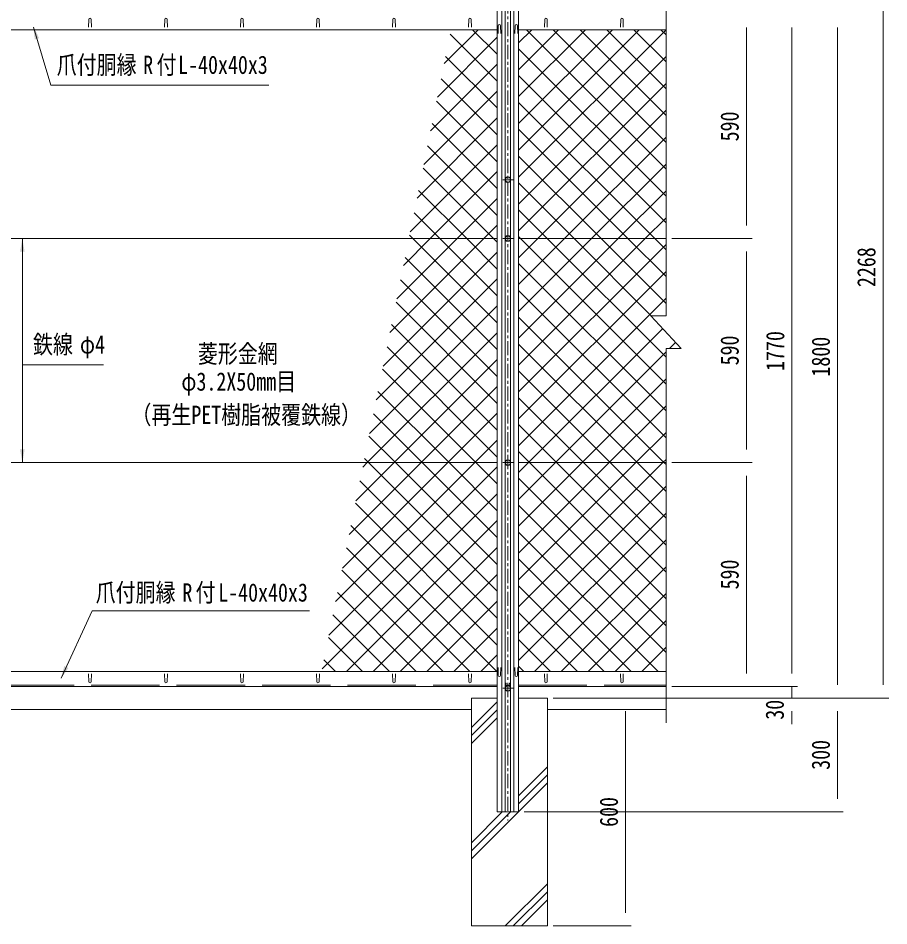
# Model space of a CAD drawing. Units: millimetres, scale not verified. Extents: x -4455 to 4455, y -3150 to 3150.
# Drawn here: x -2908 to -616, y -758 to 1633 of the extents above; entities that cross this region are included whole.
import ezdxf
from ezdxf.enums import TextEntityAlignment as Align

# ---------------------------------------------------------------- set-up
doc = ezdxf.new("R2010")
doc.units = ezdxf.units.MM
doc.header["$LTSCALE"] = 30
for name, pattern in [('DASHED', [7.5, 6, -1.5]), ('USER1', [1.125, 0.75, -0.125, 0.125, -0.125]), ('USER2', [2, 1.25, -0.25, 0.25, -0.25]), ('USER3', [0.1875, 0.125, -0.0625]), ('USER4', [4, 2.5, -0.5, 0.5, -0.5])]:
    doc.linetypes.add(name, pattern=pattern)
for name, color, linetype, lineweight in [('0-0_D-STR-TXT', 3, 'Continuous', 13), ('0-1_D-BMK', 2, 'USER1', 13), ('0-2_GL', 7, 'Continuous', 9), ('0-3_D-STR1', 1, 'Continuous', 18), ('0-4_1部材', 7, 'Continuous', 9), ('0-6_D-STR3', 3, 'Continuous', 13), ('0-7_D-STR4', 4, 'Continuous', 18), ('0-8_D-STR2', 2, 'Continuous', 13), ('0-9_D-STR-DIM', 1, 'Continuous', 18), ('0-B_5寸法', 1, 'Continuous', 18), ('0-C_8部品', 3, 'Continuous', 18), ('1-0_6文字', 1, 'Continuous', 9)]:
    doc.layers.add(name, color=color, linetype=linetype, lineweight=lineweight)
doc.styles.add('ＭＳ ゴシック', font='')
doc.styles.get('ＭＳ ゴシック').set_extended_font_data('MS Gothic')

msp = doc.modelspace()

# ---------------------------------------------------------------- linework, layer by layer
at = {"layer": '0-0_D-STR-TXT', "color": 1}
for p, q in [((-2897.09, 1052.2), (-2897.09, 462.2)), ((-2897.09, 720.02), (-2683.07, 720.02))]:
    msp.add_line(p, q, dxfattribs=at)
at = {"layer": '0-0_D-STR-TXT', "color": 7, "lineweight": 9}
msp.add_line((-2897.09, 711.2), (-2897.09, 464.5), dxfattribs=at)
at = {"layer": '0-0_D-STR-TXT'}
for points in [[(-2247.93, 1456.17), (-2822.5, 1456.17), (-2867.76, 1609.13)], [(-2141.49, 71.59), (-2713.3, 71.59), (-2794.81, -105.33)]]:
    msp.add_lwpolyline(points, dxfattribs=at)
for points in [[(-2868.42, 1611.34), (-2852.88, 1579.96), (-2864.37, 1576.56)], [(-2795.77, -107.42), (-2786.77, -73.58), (-2775.89, -78.6)]]:
    msp.add_solid(points, dxfattribs=at)
at = {"layer": '0-0_D-STR-TXT', "color": 7}
msp.add_solid([(-2897.09, 462.2), (-2903.08, 496.7), (-2891.1, 496.7)], dxfattribs=at)
at = {"layer": '0-1_D-BMK', "linetype": 'USER2'}
msp.add_line((-1618.94, 2162.22), (-1618.94, -480.64), dxfattribs=at)
at = {"layer": '0-1_D-BMK', "linetype": 'USER4'}
msp.add_line((-1632.37, -132.25), (-1605.49, -132.25), dxfattribs=at)
at = {"layer": '0-2_GL'}
for p, q in [((-3314.99, -187.8), (-1714.99, -187.8)), ((-1514.99, -187.8), (-1202.77, -187.8))]:
    msp.add_line(p, q, dxfattribs=at)
at = {"layer": '0-3_D-STR1'}
for p, q in [((-1625.94, 2131.74), (-1625.94, -457.8)), ((-1611.94, 2131.74), (-1611.94, -457.8)), ((-1646.94, 2110.24), (-1646.94, -457.8)), ((-1634.94, 2110.24), (-1634.94, -457.8)), ((-1602.94, 2110.24), (-1602.94, -457.8)), ((-1590.94, 2110.24), (-1590.94, -457.8)), ((-2722.69, 1608.7), (-2721.94, 1629.2)), ((-2715.19, 1608.7), (-2715.94, 1629.2)), ((-2522.69, 1608.7), (-2521.94, 1629.2)), ((-2515.19, 1608.7), (-2515.94, 1629.2)), ((-2322.69, 1608.7), (-2321.94, 1629.2)), ((-2315.19, 1608.7), (-2315.94, 1629.2)), ((-2122.69, 1608.7), (-2121.94, 1629.2)), ((-2115.19, 1608.7), (-2115.94, 1629.2)), ((-1922.69, 1608.7), (-1921.94, 1629.2)), ((-1915.19, 1608.7), (-1915.94, 1629.2)), ((-1722.69, 1608.7), (-1721.94, 1629.2)), ((-1715.19, 1608.7), (-1715.94, 1629.2)), ((-1522.69, 1608.7), (-1521.94, 1629.2)), ((-1515.19, 1608.7), (-1515.94, 1629.2)), ((-3390.94, 1602.2), (-1646.94, 1602.2)), ((-1644.96, 1592.05), (-1644.21, 1612.55)), ((-1637.46, 1592.05), (-1638.21, 1612.55)), ((-1600.42, 1592.05), (-1599.67, 1612.55)), ((-1592.92, 1592.05), (-1593.67, 1612.55)), ((-1590.94, 1602.2), (-1202.77, 1602.2)), ((-3390.94, -87.8), (-1646.94, -87.8)), ((-2722.69, -94.3), (-2721.94, -114.8)), ((-2715.19, -94.3), (-2715.94, -114.8)), ((-2522.69, -94.3), (-2521.94, -114.8)), ((-2515.19, -94.3), (-2515.94, -114.8)), ((-2322.69, -94.3), (-2321.94, -114.8)), ((-2315.19, -94.3), (-2315.94, -114.8)), ((-2122.69, -94.3), (-2121.94, -114.8)), ((-2115.19, -94.3), (-2115.94, -114.8)), ((-1922.69, -94.3), (-1921.94, -114.8)), ((-1915.19, -94.3), (-1915.94, -114.8)), ((-1722.69, -94.3), (-1721.94, -114.8)), ((-1715.19, -94.3), (-1715.94, -114.8)), ((-1644.96, -77.65), (-1644.21, -98.15)), ((-1637.46, -77.65), (-1638.21, -98.15)), ((-1600.42, -77.65), (-1599.67, -98.15)), ((-1592.92, -77.65), (-1593.67, -98.15)), ((-1590.94, -87.8), (-1202.77, -87.8)), ((-1522.69, -94.3), (-1521.94, -114.8)), ((-1515.19, -94.3), (-1515.94, -114.8)), ((-1322.69, -94.3), (-1321.94, -114.8)), ((-1315.19, -94.3), (-1315.94, -114.8)), ((-3390.94, -127.8), (-1646.94, -127.8)), ((-1590.94, -127.8), (-1202.77, -127.8))]:
    msp.add_line(p, q, dxfattribs=at)
at = {"layer": '0-3_D-STR1', "linetype": 'DASHED'}
for p, q in [((-3390.94, -123.8), (-1646.94, -123.8)), ((-1590.94, -123.8), (-1202.77, -123.8))]:
    msp.add_line(p, q, dxfattribs=at)
at = {"layer": '0-3_D-STR1'}
for centre, start, end in [((-2718.94, 1629.2), 0, 180), ((-2518.94, 1629.2), 0, 180), ((-2318.94, 1629.2), 0, 180), ((-2118.94, 1629.2), 0, 180), ((-1918.94, 1629.2), 0, 180), ((-1718.94, 1629.2), 0, 180), ((-1518.94, 1629.2), 0, 180), ((-1641.21, 1612.55), 0, 180), ((-1596.67, 1612.55), 0, 180), ((-2718.94, -114.8), 180, 0), ((-2518.94, -114.8), 180, 0), ((-2318.94, -114.8), 180, 0), ((-2118.94, -114.8), 180, 0), ((-1918.94, -114.8), 180, 0), ((-1718.94, -114.8), 180, 0), ((-1641.21, -98.15), 180, 0), ((-1596.67, -98.15), 180, 0), ((-1518.94, -114.8), 180, 0), ((-1318.94, -114.8), 180, 0)]:
    msp.add_arc(centre, 3, start, end, dxfattribs=at)
at = {"layer": '0-4_1部材', "color": 3, "lineweight": 18}
for p, q in [((-1322.69, 1608.7), (-1321.94, 1629.2)), ((-1315.19, 1608.7), (-1315.94, 1629.2))]:
    msp.add_line(p, q, dxfattribs=at)
at = {"layer": '0-4_1部材'}
msp.add_line((-1646.94, -457.8), (-1590.94, -457.8), dxfattribs=at)
at = {"layer": '0-4_1部材', "color": 3, "lineweight": 18}
msp.add_arc((-1318.94, 1629.2), 3, 0, 180, dxfattribs=at)
at = {"layer": '0-6_D-STR3', "color": 1, "linetype": 'USER3'}
for p, q in [((-1625.19, -129.5), (-1625.19, -118.57)), ((-1614.69, -118.57), (-1612.69, -118.57)), ((-1614.69, -126.03), (-1614.69, -118.57)), ((-1612.69, -129.5), (-1612.69, -118.57)), ((-1623.19, -123.57), (-1625.19, -123.57)), ((-1624.36, -128.07), (-1625.19, -128.07)), ((-1623.19, -123.8), (-1614.69, -123.8)), ((-1614.69, -123.57), (-1612.69, -123.57)), ((-1613.51, -128.07), (-1612.69, -128.07))]:
    msp.add_line(p, q, dxfattribs=at)
msp.add_lwpolyline([(-1623.19, -126.03), (-1623.19, -118.57), (-1625.19, -118.57)], dxfattribs=at)
at = {"layer": '0-6_D-STR3'}
msp.add_lwpolyline([(-1611.1, -132.25), (-1615.02, -139.04), (-1622.86, -139.04), (-1626.78, -132.25), (-1622.86, -125.46), (-1615.02, -125.46)], close=True, dxfattribs=at)
msp.add_circle((-1618.94, -132.25), 6.8, dxfattribs=at)
at = {"layer": '0-7_D-STR4', "color": 7, "lineweight": 9}
for p, q in [((-1714.99, -757.8), (-1714.99, -157.8)), ((-1714.99, -157.8), (-1646.94, -157.8)), ((-1590.94, -157.8), (-1514.99, -157.8)), ((-1514.99, -757.8), (-1514.99, -157.8)), ((-1714.99, -757.8), (-1514.99, -757.8))]:
    msp.add_line(p, q, dxfattribs=at)
at = {"layer": '0-7_D-STR4'}
for p, q in [((-1714.99, -235.57), (-1646.94, -167.52)), ((-1714.99, -256.78), (-1646.94, -188.74)), ((-1714.99, -278), (-1646.94, -209.95)), ((-1590.94, -414.98), (-1514.99, -339.03)), ((-1590.94, -436.2), (-1514.99, -360.25)), ((-1590.94, -457.41), (-1514.99, -381.46)), ((-1714.99, -581.46), (-1591.33, -457.8)), ((-1714.99, -560.25), (-1612.54, -457.8)), ((-1714.99, -539.03), (-1633.75, -457.8)), ((-1625.93, -757.8), (-1514.99, -646.85)), ((-1604.72, -757.8), (-1514.99, -668.07)), ((-1583.51, -757.8), (-1514.99, -689.28))]:
    msp.add_line(p, q, dxfattribs=at)
at = {"layer": '0-8_D-STR2'}
for p, q in [((-1786.75, 1513.01), (-1697.56, 1602.2)), ((-1768.89, 1601.57), (-1768.27, 1602.2)), ((-1646.94, 1537.42), (-1711.72, 1602.2)), ((-1590.94, 1567.4), (-1556.14, 1602.2)), ((-1590.94, 1496.69), (-1485.43, 1602.2)), ((-1590.94, 1425.98), (-1414.71, 1602.2)), ((-1590.94, 1355.27), (-1344, 1602.2)), ((-1590.94, 1284.56), (-1273.29, 1602.2)), ((-1590.94, 1213.85), (-1202.77, 1602.01)), ((-1202.77, 1234.67), (-1570.3, 1602.2)), ((-1202.77, 1305.38), (-1499.59, 1602.2)), ((-1202.77, 1376.1), (-1428.88, 1602.2)), ((-1202.77, 1446.81), (-1358.17, 1602.2)), ((-1202.77, 1517.52), (-1287.46, 1602.2)), ((-1202.77, 1588.23), (-1216.75, 1602.2)), ((-1804.61, 1424.44), (-1646.94, 1582.11)), ((-1646.94, 1466.71), (-1771.06, 1590.83)), ((-1646.94, 1396), (-1782.93, 1531.98)), ((-1202.77, 1163.96), (-1590.94, 1552.13)), ((-1590.94, 1143.14), (-1202.77, 1531.3)), ((-1822.47, 1335.87), (-1646.94, 1511.4)), ((-1646.94, 1325.29), (-1794.79, 1473.14)), ((-1202.77, 1093.25), (-1590.94, 1481.42)), ((-1590.94, 1072.42), (-1202.77, 1460.59)), ((-1840.32, 1247.3), (-1646.94, 1440.69)), ((-1646.94, 1254.57), (-1806.66, 1414.29)), ((-1232.43, 1052.2), (-1590.94, 1410.71)), ((-1540.45, 1052.2), (-1202.77, 1389.88)), ((-1858.18, 1158.73), (-1646.94, 1369.98)), ((-1646.94, 1183.86), (-1818.52, 1355.45)), ((-1303.14, 1052.2), (-1590.94, 1340)), ((-1469.74, 1052.2), (-1202.77, 1319.17)), ((-1876.04, 1070.17), (-1646.94, 1299.27)), ((-1646.94, 1113.15), (-1830.38, 1296.6)), ((-1373.85, 1052.2), (-1590.94, 1269.29)), ((-1399.03, 1052.2), (-1202.77, 1248.46)), ((-1656.7, 1052.2), (-1842.25, 1237.75)), ((-1727.41, 1052.2), (-1854.11, 1178.91)), ((-1328.32, 1052.2), (-1202.77, 1177.75)), ((-1752.58, 1052.2), (-1646.94, 1157.85)), ((-1515.28, 1052.2), (-1590.94, 1127.86)), ((-1798.12, 1052.2), (-1865.98, 1120.06)), ((-1257.61, 1052.2), (-1202.77, 1107.04)), ((-1681.87, 1052.2), (-1646.94, 1087.14)), ((-1929.61, 804.46), (-1681.87, 1052.2)), ((-1911.75, 893.03), (-1752.58, 1052.2)), ((-1868.83, 1052.2), (-1877.84, 1061.22)), ((-1646.94, 830.31), (-1868.83, 1052.2)), ((-1646.94, 901.02), (-1798.12, 1052.2)), ((-1646.94, 971.73), (-1727.41, 1052.2)), ((-1646.94, 1042.44), (-1656.7, 1052.2)), ((-1585.99, 1052.2), (-1590.94, 1057.15)), ((-1590.94, 1001.71), (-1540.45, 1052.2)), ((-1590.94, 931), (-1469.74, 1052.2)), ((-1590.94, 860.29), (-1399.03, 1052.2)), ((-1590.94, 789.58), (-1328.32, 1052.2)), ((-1590.94, 718.87), (-1257.61, 1052.2)), ((-1202.77, 668.99), (-1585.99, 1052.2)), ((-1202.77, 739.7), (-1515.28, 1052.2)), ((-1202.77, 881.12), (-1373.85, 1052.2)), ((-1202.77, 951.83), (-1303.14, 1052.2)), ((-1202.77, 1022.54), (-1232.43, 1052.2)), ((-1590.94, 648.16), (-1202.77, 1036.33)), ((-1947.47, 715.89), (-1646.94, 1016.42)), ((-1646.94, 759.6), (-1889.71, 1002.37)), ((-1202.77, 598.28), (-1590.94, 986.44)), ((-1590.94, 577.45), (-1202.77, 965.61)), ((-1965.33, 627.33), (-1646.94, 945.71)), ((-1646.94, 688.89), (-1901.57, 943.52)), ((-1202.77, 527.57), (-1590.94, 915.73)), ((-1646.94, 618.18), (-1913.44, 884.68)), ((-1590.94, 506.74), (-1202.77, 894.9)), ((-1983.18, 538.76), (-1646.94, 875)), ((-1208.12, 462.2), (-1590.94, 845.02)), ((-1646.94, 547.47), (-1925.3, 825.83)), ((-1989.03, 462.2), (-1646.94, 804.29)), ((-1646.94, 476.76), (-1937.17, 766.99)), ((-1278.83, 462.2), (-1590.94, 774.31)), ((-1193.37, 762.89), (-1177.5, 778.75)), ((-1918.32, 462.2), (-1646.94, 733.58)), ((-1349.54, 462.2), (-1590.94, 703.6)), ((-1423.34, 462.2), (-1202.77, 682.77)), ((-1847.61, 462.2), (-1646.94, 662.87)), ((-1420.25, 462.2), (-1590.94, 632.89)), ((-1352.63, 462.2), (-1202.77, 612.06)), ((-1844.51, 462.2), (-1972.76, 590.45)), ((-1776.9, 462.2), (-1646.94, 592.16)), ((-1490.96, 462.2), (-1590.94, 562.18)), ((-1915.22, 462.2), (-1984.63, 531.6)), ((-1281.92, 462.2), (-1202.77, 541.35)), ((-1706.19, 462.2), (-1646.94, 521.45)), ((-1561.67, 462.2), (-1590.94, 491.47)), ((-2072.47, 95.92), (-1706.19, 462.2)), ((-2054.61, 184.49), (-1776.9, 462.2)), ((-2036.75, 273.05), (-1847.61, 462.2)), ((-2018.9, 361.62), (-1918.32, 462.2)), ((-2001.04, 450.19), (-1989.03, 462.2)), ((-1985.94, 462.2), (-1996.49, 472.76)), ((-1646.94, 123.2), (-1985.94, 462.2)), ((-1646.94, 193.91), (-1915.22, 462.2)), ((-1646.94, 264.63), (-1844.51, 462.2)), ((-1590.94, 294.61), (-1423.34, 462.2)), ((-1590.94, 223.9), (-1352.63, 462.2)), ((-1590.94, 153.19), (-1281.92, 462.2)), ((-1590.94, 82.48), (-1211.21, 462.2)), ((-1202.77, 103.3), (-1561.67, 462.2)), ((-1202.77, 174.01), (-1490.96, 462.2)), ((-1202.77, 244.72), (-1420.25, 462.2)), ((-1202.77, 315.44), (-1349.54, 462.2)), ((-1202.77, 386.15), (-1278.83, 462.2)), ((-1211.21, 462.2), (-1202.77, 470.64)), ((-1202.77, 456.86), (-1208.12, 462.2)), ((-2090.33, 7.35), (-1646.94, 450.74)), ((-1646.94, 52.49), (-2008.35, 413.91)), ((-1202.77, 32.59), (-1590.94, 420.76)), ((-1590.94, 11.76), (-1202.77, 399.93)), ((-2108.18, -81.22), (-1646.94, 380.03)), ((-1646.94, -18.22), (-2020.22, 355.06)), ((-1202.77, -38.12), (-1590.94, 350.05)), ((-1590.94, -58.95), (-1202.77, 329.22)), ((-2044.05, -87.8), (-1646.94, 309.32)), ((-1648.07, -87.8), (-2032.08, 296.22)), ((-1223.8, -87.8), (-1590.94, 279.34)), ((-1549.08, -87.8), (-1202.77, 258.51)), ((-1718.78, -87.8), (-2043.95, 237.37)), ((-1973.34, -87.8), (-1646.94, 238.61)), ((-1294.51, -87.8), (-1590.94, 208.63)), ((-1789.49, -87.8), (-2055.81, 178.53)), ((-1902.63, -87.8), (-1646.94, 167.9)), ((-1478.37, -87.8), (-1202.77, 187.8)), ((-1860.2, -87.8), (-2067.68, 119.68)), ((-1365.22, -87.8), (-1590.94, 137.91)), ((-1831.92, -87.8), (-1646.94, 97.19)), ((-1407.66, -87.8), (-1202.77, 117.09)), ((-1930.91, -87.8), (-2079.54, 60.83)), ((-1435.94, -87.8), (-1590.94, 67.2)), ((-1761.21, -87.8), (-1646.94, 26.48)), ((-1336.95, -87.8), (-1202.77, 46.38)), ((-2001.62, -87.8), (-2091.41, 1.99)), ((-1506.65, -87.8), (-1590.94, -3.51)), ((-1690.5, -87.8), (-1646.94, -44.24)), ((-1266.24, -87.8), (-1202.77, -24.33)), ((-2072.33, -87.8), (-2103.27, -56.86)), ((-1577.36, -87.8), (-1590.94, -74.22))]:
    msp.add_line(p, q, dxfattribs=at)
at = {"layer": '0-8_D-STR2', "color": 7, "lineweight": 9}
for p, q in [((-3390.94, 1052.2), (-1646.94, 1052.2)), ((-1590.94, 1052.2), (-1202.77, 1052.2)), ((-3390.94, 462.2), (-1646.94, 462.2)), ((-1590.94, 462.2), (-1202.77, 462.2))]:
    msp.add_line(p, q, dxfattribs=at)
at = {"layer": '0-8_D-STR2'}
for points in [[(-1893.9, 981.6), (-1823.29, 1052.2), (-1646.94, 1228.56)], [(-1241.41, 849.05), (-1444.56, 1052.2), (-1590.94, 1198.57)], [(-1590.94, 436.03), (-1564.77, 462.2), (-1211.55, 815.42)], [(-1590.94, 365.32), (-1494.05, 462.2), (-1202.77, 753.48)], [(-1646.94, 406.05), (-1703.09, 462.2), (-1949.03, 708.14)], [(-1646.94, 335.34), (-1773.8, 462.2), (-1960.9, 649.29)]]:
    msp.add_lwpolyline(points, dxfattribs=at)
at = {"layer": '0-9_D-STR-DIM', "color": 4, "lineweight": 13}
for p, q in [((-1202.77, 2089.9), (-1202.77, 849.05)), ((-1242.77, 849.05), (-1162.77, 762.89)), ((-1202.77, 849.05), (-1242.77, 849.05)), ((-1202.77, 762.89), (-1202.77, -222.88)), ((-1202.77, 762.89), (-1162.77, 762.89))]:
    msp.add_line(p, q, dxfattribs=at)
at = {"layer": '0-9_D-STR-DIM'}
for p, q in [((-631.2, 2075.74), (-631.2, -123.3)), ((-991.2, 1086.7), (-991.2, 1607.7)), ((-871.2, 1607.7), (-871.2, -93.3)), ((-751.2, -123.3), (-751.2, 1607.7)), ((-751.2, 1607.7), (-751.2, 1573.2)), ((-1187.77, 1052.2), (-976.2, 1052.2)), ((-1187.77, 1052.2), (-976.2, 1052.2)), ((-991.2, 496.7), (-991.2, 1017.7)), ((-1187.77, 462.2), (-976.2, 462.2)), ((-1187.77, 462.2), (-976.2, 462.2)), ((-991.2, -93.3), (-991.2, 427.7)), ((-871.2, -93.3), (-871.2, -58.8)), ((-1187.77, -127.8), (-976.2, -127.8)), ((-1187.77, -127.8), (-856.2, -127.8)), ((-1187.77, -127.8), (-856.2, -127.8)), ((-871.2, -127.8), (-871.2, -157.8)), ((-1499.99, -157.8), (-1294.13, -157.8)), ((-1499.99, -157.8), (-856.2, -157.8)), ((-1499.99, -157.8), (-736.2, -157.8)), ((-1499.99, -157.8), (-736.2, -157.8)), ((-1499.99, -157.8), (-616.2, -157.8)), ((-1309.13, -192.3), (-1309.13, -723.3)), ((-871.2, -192.3), (-871.2, -226.8)), ((-751.2, -192.3), (-751.2, -423.3)), ((-1576.33, -457.8), (-736.2, -457.8)), ((-1499.99, -757.8), (-1294.13, -757.8))]:
    msp.add_line(p, q, dxfattribs=at)
at = {"layer": '0-B_5寸法'}
msp.add_line((-1499.99, -157.8), (-1321.93, -157.8), dxfattribs=at)
at = {"layer": '0-C_8部品', "color": 1, "linetype": 'USER2'}
for p, q in [((-1632.37, 1207.2), (-1605.49, 1207.2)), ((-1632.37, 1052.2), (-1605.49, 1052.2)), ((-1632.37, 462.2), (-1605.49, 462.2))]:
    msp.add_line(p, q, dxfattribs=at)
at = {"layer": '0-C_8部品'}
for points in [[(-1611.1, 1207.2), (-1615.02, 1213.99), (-1622.86, 1213.99), (-1626.78, 1207.2), (-1622.86, 1200.41), (-1615.02, 1200.41)], [(-1611.1, 1052.2), (-1615.02, 1058.99), (-1622.86, 1058.99), (-1626.78, 1052.2), (-1622.86, 1045.41), (-1615.02, 1045.41)], [(-1611.1, 462.2), (-1615.02, 455.41), (-1622.86, 455.41), (-1626.78, 462.2), (-1622.86, 468.99), (-1615.02, 468.99)]]:
    msp.add_lwpolyline(points, close=True, dxfattribs=at)
for centre in [(-1618.94, 1207.2), (-1618.94, 1052.2), (-1618.94, 462.2)]:
    msp.add_circle(centre, 6.8, dxfattribs=at)
at = {"layer": '1-0_6文字', "color": 7}
msp.add_line((-2897.09, 982.72), (-2897.09, 1049.9), dxfattribs=at)
msp.add_solid([(-2897.09, 1052.2), (-2891.1, 1017.7), (-2903.08, 1017.7)], dxfattribs=at)

# ---------------------------------------------------------------- texts
at = {"layer": '0-0_D-STR-TXT', "style": 'ＭＳ ゴシック', "width": 0.8}
for s, p in [('爪付胴縁  付', (-2806.56, 1471.27)), ('R', (-2579.13, 1471.27)), ('L-40x40x3', (-2486.94, 1471.27)), ('鉄線', (-2869.12, 734.99)), ('φ4', (-2745.56, 734.99)), ('菱形金網', (-2435.09, 710.39)), ('φ3.2X50mm目', (-2478.59, 637.2)), ('（再生PET樹脂被覆鉄線）', (-2609.89, 549.5)), ('爪付胴縁  付', (-2704, 81.64)), ('R', (-2475.85, 81.64)), ('L-40x40x3', (-2381.43, 81.64))]:
    msp.add_text(s, height=48.17, dxfattribs=at).set_placement(p, align=Align.BOTTOM_LEFT)
at = {"layer": '0-9_D-STR-DIM', "color": 3, "style": 'ＭＳ ゴシック', "width": 0.8}
for s, p in [('590', (-996.95, 1308.1)), ('2268', (-636.95, 924.32)), ('590', (-996.95, 718.1)), ('1770', (-876.95, 703.68)), ('1800', (-756.95, 688.68)), ('590', (-996.95, 128.1)), ('30', (-878.13, -214.92)), ('300', (-756.95, -346.9)), ('600', (-1314.87, -497.2))]:
    msp.add_text(s, height=48.17, rotation=90, dxfattribs=at).set_placement(p, align=Align.BOTTOM_LEFT)

doc.saveas('drawing.dxf')
